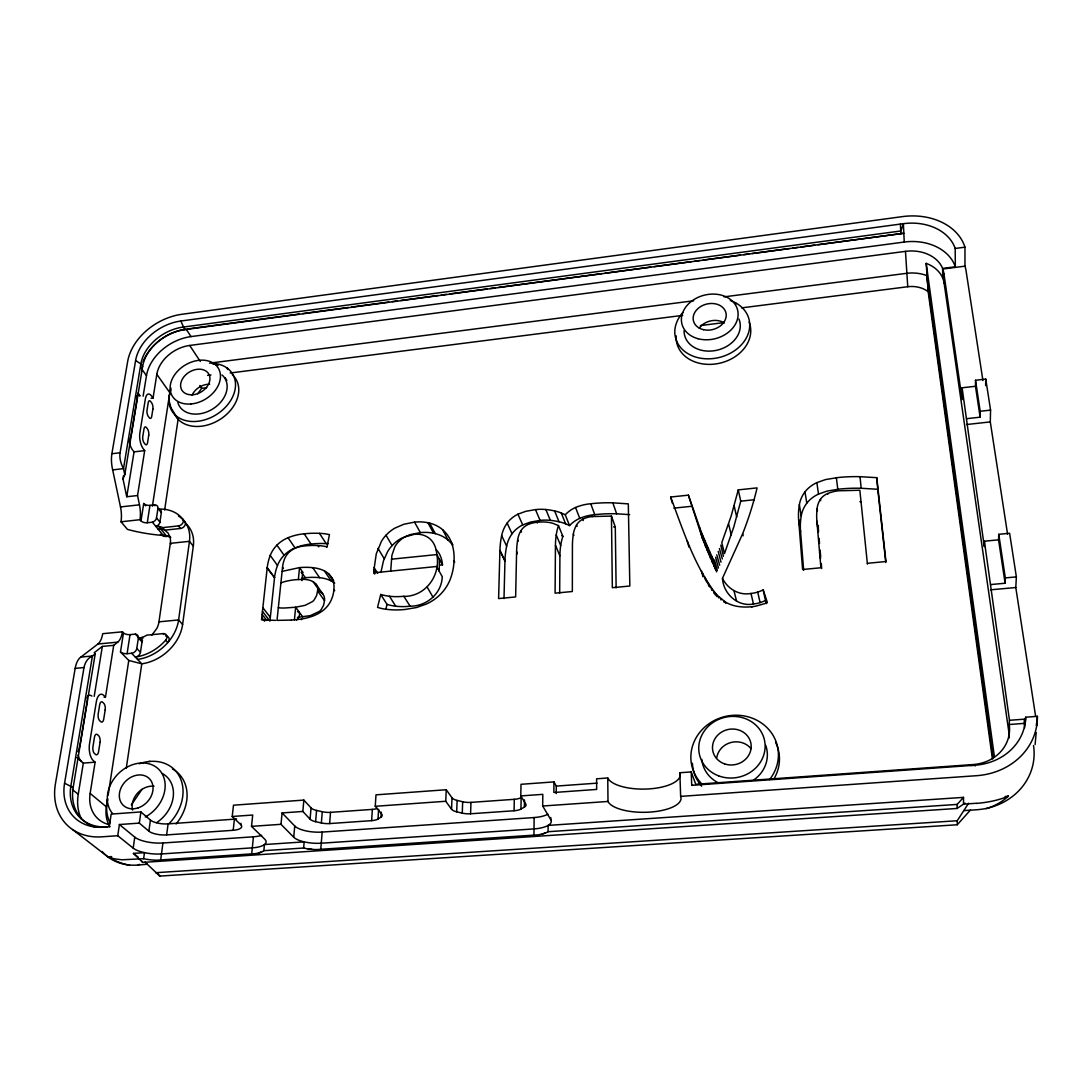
<?xml version="1.0" encoding="UTF-8"?>
<svg xmlns="http://www.w3.org/2000/svg" width="1092" height="1092" viewBox="0 0 1092 1092"><rect width="100%" height="100%" fill="white"/><g stroke="black" fill="none" stroke-linecap="round" stroke-linejoin="round"><path stroke-width="1.5" d="M592.628 516.502L591.823 516.571A23.178 19.601 -20.7 0 0 582.718 519.205A14.551 12.271 -20.8 0 0 576.535 525.006A29.853 25.266 -20.1 0 0 573.341 534.111A102.075 86.964 -16.2 0 0 572.413 546L572.345 591.509L555.091 593.161L555.446 545.386M1035.585 716.093L1015.792 587.523L1016.365 576.89L1009.622 533.265L998.757 534.329L998.566 539.83L984.397 541.209L984.288 546.628L962.107 387.81L975.47 386.268L975.525 380.262L985.762 379.074L990.567 410.114L990.294 421.908L1007.575 534.179M559.677 593.229L559.909 555.965L555.446 545.195A96.724 82.269 -17.5 0 1 556.251 534.903A64.605 54.791 -19.2 0 1 558.49 525.607L552.948 523.341A68.168 57.999 -25.2 0 0 551.01 522.822A38.397 32.446 -23.9 0 0 538.26 522.167L537.155 522.29A23.519 19.779 -23.8 0 0 527.095 524.993A14.428 12.094 -23.7 0 0 520.898 530.767A28.365 23.86 -23.2 0 0 517.663 539.817A111.753 95.059 -18.9 0 0 516.598 551.61L517.198 553.862M232.214 816.488L252.702 815.028L251.515 826.371L264.742 839.188A21.826 7.398 4.2 0 1 252.279 847.856L161.48 853.944A21.772 7.166 5 0 1 133.197 848.143L117.745 835.708L119.41 824.528L139.312 823.109L148.881 831.162A13.568 4.586 5.1 0 0 166.639 834.916L233.183 830.289A13.718 4.737 4.4 0 0 240.813 824.719L232.214 816.488L233.483 805.2L303.849 800.081L302.839 811.452L310.073 819.177A10.934 3.877 3.4 0 0 315.629 821.689L321.348 822.972A11.343 4.013 3.4 0 0 329.62 823.573L371.621 820.652A10.947 3.918 2.9 0 0 378.009 819.014L380.985 817.116A11.398 4.095 2.8 0 0 381.763 814.141L375.252 806.292L376.003 794.839L446.246 789.734L445.754 801.269L451.542 809.24A11.056 4.04 1.7 0 0 456.688 811.82L462.257 813.144A11.48 4.191 1.7 0 0 470.584 813.772L514.073 810.755A11.097 4.068 1.1 0 0 520.939 809.063L524.378 807.097A11.562 4.259 1.1 0 0 525.798 804.026L520.802 795.918L521.007 784.302L553.944 781.899L553.862 792.492L596.669 789.434L596.601 778.801L607.753 777.982A36.541 13.991 -0.6 0 0 649.644 788.861A36.541 13.991 -0.6 0 0 679.852 772.74L691.222 771.921L695.768 784.302L973.122 764.55A41.114 36.541 8 0 0 1009.226 724.515L1009.445 720.119L984.397 541.209M556.237 793.625L556.292 786.09L553.944 781.899M111.616 856.606L108.34 856.824L114.087 858.776L121.963 859.786L143.653 858.694A21.799 7.398 5.4 0 0 156.961 860.196L255.419 853.63A21.854 7.63 4.5 0 0 263.841 850.682L303.631 848.02A21.936 7.808 3.7 0 0 316.584 849.576L538.001 834.861A22.372 8.286 1.1 0 0 548.061 831.708L548.129 825.402L963.513 797.378L963.526 804.135L976.111 803.289M251.515 826.371L280.999 824.31L293.721 837.209A21.908 7.562 3.4 0 0 321.253 843.215L533.961 828.924A22.331 8.026 0.9 0 0 550.791 819.683L550.818 817.526M550.791 819.683L542.683 806.019L542.806 794.348L520.802 795.918M975.06 766.024L975.074 765.205A56.961 50.437 7.3 0 0 1025.675 717.212L1037.4 716.325L1036.813 722.877M533.947 835.312L534.125 817.553A22.25 8.135 0.9 0 0 547.829 814.209M966.597 418.686L980.125 417.185L980.193 411.274L975.525 380.262M524.378 807.097L524.501 799.904M985.639 385.585L985.762 379.074M439.189 571.184L439.421 559.281M520.939 809.063L521.143 797.597A11.056 4.122 1.1 0 1 514.305 799.317L470.966 802.388A11.439 4.245 1.7 0 1 462.68 801.76L457.125 800.422A11.016 4.095 1.8 0 1 452.006 797.802L446.246 789.734M516.584 552.538L515.642 596.942L498.607 598.566L499.918 550.45A107.262 91.005 -20.1 0 1 501.665 535.599A35.681 29.948 -23.6 0 1 507.152 523.068A26.017 21.772 -24 0 1 517.936 514.195L525.73 511.329L535.476 509.609A46.055 38.821 -23.9 0 1 545.85 509.527A73.137 62.094 -24.8 0 1 554.627 510.947A44.84 37.81 -23.7 0 1 561.274 512.994L564.509 514.428A28.31 23.806 -23 0 1 565.233 514.782L569.546 525.593A27.123 22.959 -20.9 0 1 579.743 518.359A42.26 35.94 -20.9 0 1 593.639 514.782L596.068 514.537A138.452 121.43 -22.4 0 1 616.639 513.8L629.661 514.632M516.598 551.665L517.212 552.921M514.073 810.755L514.305 799.317M504.941 560.974L499.918 550.518L504.954 560.892L503.999 598.553M143.653 858.694L144.485 852.647L133.442 853.384L142.67 862.421L957.083 808.462L957.179 804.422L963.513 797.378M374.679 574.064L373.887 572.795A26.563 21.922 -30.4 0 1 373.901 570.092L376.276 553.821L381.477 541.236A34.234 28.187 -29.5 0 1 385.995 535.216L388.711 532.568A31.723 26.099 -29.6 0 1 394.867 528.132L403.931 524.228L414.537 522.126A43.543 35.954 -29.7 0 1 427.928 522.727L429.593 523.109A39.503 32.596 -29.5 0 1 442.601 529.675A46.151 38.097 -29.8 0 1 451.31 542.137A60.852 50.164 -30.5 0 1 454.013 560.919L453.985 561.452A66.271 54.586 -30.8 0 1 450.477 578.678A42.424 35.162 -30.1 0 1 441.318 593.42A40.39 33.497 -30 0 1 426.235 604.094L416.393 607.548L405.009 609.472A77.109 63.254 -29.3 0 1 387.919 609.472A50.642 41.769 -30.3 0 1 377.559 607.37L380.739 594.457A53.999 44.362 -29.7 0 0 389.489 596.259A61.971 50.819 -29.4 0 0 402.866 596.355C424.965 597.324 440.991 575.743 436.827 554.572A41.523 34.193 -30.4 0 0 435.039 546.396A27.314 22.523 -29.7 0 0 430.753 539.639A24.406 20.12 -29.6 0 0 423.751 535.298A22.454 18.509 -29.5 0 0 414.441 534.329M470.584 813.772L470.966 802.388M462.257 813.144L462.68 801.76M456.688 811.82L457.125 800.422M451.542 809.24L452.006 797.802M990.69 584.561L1005.104 583.237L1005.322 577.9L998.757 534.329M1009.131 738.001A40.745 36.282 8.4 0 0 1008.831 731.886L1009.226 724.515L1024.159 723.382L1024.473 719.164L1009.472 720.297M301.556 619.683L301.61 619A62.067 49.918 -33.5 0 0 310.578 616.857A33.156 26.877 -34.2 0 0 322.154 611.151A23.997 19.506 -34.3 0 0 330.221 602.101A33.101 26.836 -34.5 0 0 333.838 590.226L333.893 589.448A27.191 22.072 -34.2 0 0 331.872 577.941A25.566 20.762 -34.2 0 0 324.365 570.857A40.527 32.937 -34.8 0 0 312.735 567.663A70.912 57.903 -36 0 0 299.522 567.608L302.73 572.181L301.911 580.63M333.893 589.557L334.739 590.704M378.009 819.014L378.637 809.336M380.985 817.116L381.299 812.148M371.621 820.652L372.372 809.39A10.906 3.958 2.9 0 0 377.245 808.449M390.704 571.102L391.864 555.555L394.785 546.942A24.488 20.202 -29.4 0 1 398.02 542.328L401.296 539.23A18.468 15.192 -29.4 0 1 405.05 536.882L414.25 534.343M1025.142 724.351L1025.675 717.212M329.62 823.573L330.521 812.352L372.372 809.39M321.348 822.972L322.276 811.738L316.571 810.441A10.893 3.931 3.5 0 1 311.056 807.903L303.849 800.081M320.748 849.467L322.167 832.077L534.125 817.553M315.629 821.689L316.571 810.441M310.073 819.177L311.056 807.903M303.631 848.02L304.177 841.864L264.455 844.553L263.841 850.682M1036.758 723.477L1036.554 725.825A67.636 60.046 7.8 0 0 1036.458 723.313M293.721 837.209L294.744 826.002L282.091 812.939L302.839 811.452M1035.107 744.594L1036.199 732.445M296.778 620.283C296.587 619.028 301.283 616.311 298.921 611.657L297.515 611.793M280.999 824.31L282.091 812.939M291.4 620.051L294.417 619.846L295.645 607.22L305.2 605.309L312.408 601.624A10.92 8.873 -34.4 0 0 314.182 599.877L316.639 595.495L317.663 590.376A12.531 10.169 -34.3 0 0 315.984 584.179A16.94 13.732 -34.5 0 0 310.77 580.616A25.28 20.516 -34.9 0 0 303.562 579.374L295.263 579.729A67.554 55.242 -36.5 0 0 286.582 581.149A21.99 17.786 -35.1 0 0 280.89 583.046M298.362 579.47L299.522 567.608L282.105 571.389M262.353 619.833L261.534 619.778L267.226 567.649A55.323 44.663 -33 0 1 270.229 555.432A28.146 22.55 -33.5 0 1 276.918 545.126A27.75 22.222 -33.6 0 1 288.015 537.728A49.167 39.626 -34 0 1 304.177 533.824L304.695 533.77A95.932 78.16 -35.5 0 1 319.465 533.346A52.375 42.356 -33.8 0 1 329.443 534.643L326.931 547.392M274.542 577.654L267.185 568.113M251.692 854.053L253.426 836.8A21.744 7.494 4.2 0 0 261.698 835.339M326.508 546.751A51.884 42.083 -34.3 0 0 317.909 545.563A81.463 66.407 -35.4 0 0 305.187 545.891L303.44 546.068A25.293 20.352 -33.7 0 0 294.253 548.648A16.503 13.254 -33.5 0 0 287.81 553.603A18.892 15.179 -33.5 0 0 284.111 560.141A37.961 30.644 -33 0 0 282.528 567.321L277.013 620.379L290.936 620.079M328.05 543.693A51.815 42.11 -33.9 0 0 326.194 543.611A94.908 77.682 -35.6 0 0 311.575 544.007L309.882 544.171A48.649 39.394 -34.1 0 0 295.058 547.925A27.45 22.099 -33.7 0 0 284.084 555.241A27.846 22.413 -33.7 0 0 277.491 565.479A54.75 44.417 -33.1 0 0 274.542 577.6L269.929 621.061L262.449 611.424M240.813 824.719L240.963 823.313M315.984 584.179L322.877 594.103A12.394 10.101 -34.5 0 1 324.556 600.245L323.56 605.323L321.13 609.691A10.797 8.818 -34.6 0 1 319.383 611.411L310.346 615.629L297.474 617.389M233.183 830.289L234.411 819.164A13.677 4.805 4.5 0 0 236.595 818.918M160.661 860.087L162.94 842.997L253.426 836.8M166.639 834.916L168.1 823.873L234.411 819.164M317.608 590.84L324.501 600.709M126.263 768.277L141.783 663.813A40.8 31.805 -39.2 0 0 182.61 624.515L193.311 546.15A39.476 30.276 -36.5 0 0 186.473 524.16M148.881 831.162L150.423 820.092L140.895 811.929L111.179 814.1L109.255 826.767M380.903 572.426L383.483 560.769L387.646 551.556A33.879 28.01 -29.6 0 1 392.11 545.577L394.799 542.956A31.395 25.935 -29.7 0 1 400.887 538.561L409.855 534.698L420.352 532.623A43.079 35.736 -29.8 0 1 433.606 533.251L435.367 533.66A39.08 32.391 -29.6 0 1 448.157 540.171A45.659 37.865 -29.9 0 1 452.73 545.154M152.402 506.21L169.792 392.656A31.04 22.946 -31.5 0 1 170.966 388.042M139.312 823.109L140.895 811.929M133.197 848.143L134.766 837.127L119.41 824.528M151.788 635.271L156.961 628.241A22.495 17.472 -39.2 0 0 158.954 621.839L170.325 543.352A21.758 16.626 -36.5 0 0 170.134 537.537L168.182 533.183L164.742 530.18A14.687 11.234 -36.3 0 0 160.756 528.951A14.032 10.729 -36.2 0 0 157.93 528.965M164.633 509.991L178.105 419.314L171.007 407.821M108.913 824.91A37.019 29.757 -46.1 0 1 106.361 806.851L107.63 798.552M140.459 652.306L142.015 641.905A5.01 3.904 -39.8 0 0 138.998 638.015A14.51 11.289 -39.2 0 0 142.042 637.4A15.274 11.875 -39.2 0 0 146.724 635.162L163.036 633.606A4.941 3.877 -39.2 0 1 166.735 635.626A4.941 3.877 -39.2 0 1 165.629 640.212A41.127 31.927 -39.1 0 1 135.299 657.084A4.969 3.89 -40.2 0 0 140.459 652.306L136.787 648.457L138.37 638.028A5.037 3.918 -39.7 0 0 135.353 634.124L130.03 634.629A5.023 2.17 7.3 0 1 123.478 632.896L122.441 631.804L102.716 633.688A21.321 9.814 85 0 1 97.925 644.007L80.904 657.07A21.949 10.251 86.1 0 0 75.171 668.372L55.433 783.81A62.408 49.495 -45.3 0 0 101.843 836.827L117.745 835.708M159.405 509.077A39.776 30.385 -36.4 0 1 182.76 519.137A4.709 3.604 -35.2 0 1 182.623 523.273A4.709 3.604 -35.2 0 1 178.419 525.907L162.667 527.627A14.728 11.248 -36.2 0 0 158.668 526.399A14.06 10.743 -36.2 0 0 155.842 526.412A4.764 3.631 -35.7 0 0 159.923 522.126L161.343 512.626A4.682 3.563 -35.4 0 0 158.804 509.186M156.511 517.895L157.944 508.367A4.709 3.563 -35.4 0 0 154.245 504.9L149.945 505.378A4.805 2.375 8.5 0 1 143.721 503.48L141.005 520.884A4.832 2.348 8.4 0 0 147.27 522.754L152.402 522.194A4.791 3.631 -35.7 0 0 156.511 517.895L159.923 522.126M123.478 632.896L120.489 651.965A5.064 2.129 7.2 0 0 127.095 653.685L130.03 634.629M147.27 522.754L149.945 505.378M108.149 795.181L128.774 660.455L120.489 651.965M109.391 824.706A37.729 30.112 -45.7 0 1 90.145 793.42L95.113 762.175L93.298 760.605A12.899 5.951 87.5 0 1 89.544 743.611L96.342 701.678A12.681 5.801 86.6 0 1 103.726 695.331L105.487 696.996L113.704 645.345L117.799 642.123A21.376 9.582 84.9 0 0 122.441 631.804M141.005 520.884L140.022 519.696A20.557 8.845 82.9 0 0 139.476 504.818L137.537 495.536L144.69 450.614L143.161 448.621A11.548 4.805 81.8 0 1 139.899 432.678L145.373 398.908A11.425 4.668 81.3 0 1 151.57 396L153.057 398.048L151.092 398.293M153.057 398.048L156.825 374.324A31.545 23.082 -31.3 0 1 189.708 345.454L905.473 251.351A35.176 26.959 -7.1 0 1 942.614 268.427L955.336 266.789L955.186 248.457A48.444 36.869 -7.4 0 0 903.371 223.683L180.822 321.021A43.38 31.491 -31.2 0 0 135.613 360.483L120.093 452.757L111.875 453.74A20.366 8.804 82.1 0 0 112.667 469.901L120.502 506.934A20.516 9.064 82.9 0 1 121.021 521.799L127.464 529.402A96.697 48.758 8.6 0 0 163.199 535.435L152.402 522.194M169.26 396.15L169.315 401.665L170.857 407.425M81.518 819.205A51.201 40.868 -45.7 0 1 78.242 794.321L83.32 763.117L76.877 757.602M94.199 696.355L102.348 646.409L113.704 645.345M137.537 495.536L126.74 496.751L134.057 451.87L132.501 449.89A11.534 4.859 81.8 0 1 129.347 441.714M143.12 396.191L146.478 375.648A42.82 31.34 -31.3 0 1 191.032 336.595L904.258 242.042A47.734 36.596 -7.1 0 1 955.336 266.789M126.74 496.751L122.986 478.883L124.775 474.733L123.492 468.632L140.841 363.977L135.599 360.483M122.986 478.883L123.519 475.593M86.991 702.484L80.071 744.389A11.056 2.73 -74.4 0 1 78.064 751.706M136.923 399.959L131.354 433.701A8.804 2.034 -71.8 0 1 130.248 438.151L129.948 439.093M95.591 827.217A48.389 38.479 -45.5 0 1 73.15 787.605L95.222 653.808L94.226 652.702L102.348 646.409M124.775 474.733L142.629 366.489A40.418 29.443 -31.3 0 1 184.753 329.647L186.131 329.129L191.032 336.595M110.115 826.644L103.317 827.19A51.993 41.237 -45.3 0 1 64.578 783.169L83.988 667.567A21.403 15.834 70.4 0 1 92.451 656.06L95.222 653.808M111.875 453.74L127.655 361.52A52.075 37.797 -31.2 0 1 181.859 314.291L902.442 216.612A58.135 44.24 -7.4 0 1 964.959 247.174L964.973 266.161A57.248 43.898 -7.1 0 1 966.106 271.089L982.923 380.562M738.26 489.885L731.203 515.874L721.771 542.71L724.487 553.576L733.797 526.958L740.758 501.16L738.26 489.885L757.084 487.892A388.888 308.968 -28.1 0 1 742.656 533.742L722.481 578.282C723.204 593.666 737.851 607.179 753.453 603.985A26.645 23.123 -11.3 0 0 760.073 602.607A34.084 29.511 -11.4 0 0 765.478 600.477L763.185 589.898A34.48 29.73 -11.6 0 1 757.712 592.055A26.945 23.287 -11.5 0 1 751.009 593.447C739.188 595.741 727.722 588.957 722.494 578.432M107.466 800.081L107.112 801.91A42.178 33.961 -45.8 0 1 107.439 800.108L107.576 799.631M385.872 609.213L387.032 604.395L380.739 594.457M129.784 439.571L129.429 440.54M723.436 556.237L720.788 545.181M722.331 558.954L719.41 548.539M720.979 562.175L718.222 551.378M719.683 565.192L716.748 554.791M718.427 568.045L715.629 557.289M717.348 570.42L714.414 559.978M144.99 862.052L159.814 876.084L957.274 824.76L957.22 820.747L968.604 803.221M131.368 804.872L141.946 789.393M197.652 393.775L201.706 388.315L206.702 387.687M957.274 824.76L970.46 810.018M387.032 604.395A53.426 44.089 -29.8 0 0 395.7 606.21A61.316 50.519 -29.5 0 0 410.101 606.197C426.631 606.306 441.646 593.639 442.274 576.74L436.582 566.502L373.887 572.795M433.033 597.242L427.218 587.168M957.083 808.462L965.028 803.125M504.954 560.892A106.088 90.404 -20.1 0 1 506.647 546.164A35.299 29.757 -23.6 0 1 512.052 533.729A25.73 21.635 -24 0 1 522.727 524.938L530.439 522.085L540.076 520.406A45.55 38.575 -23.9 0 1 550.354 520.338A72.331 61.684 -24.8 0 1 559.036 521.771A44.349 37.565 -23.7 0 1 565.615 523.805L568.836 525.238A28.01 23.655 -23 0 1 569.546 525.593M817.321 524.037L816.898 521.212L820.911 567.758L802.606 569.505L798.607 519.273A86.828 72.932 -4.5 0 1 799.371 504.695A37.019 31.163 -7.1 0 1 804.995 491.81A31.395 26.413 -7.4 0 1 816.857 482.623L825.538 479.579L837.701 477.573A148.799 129.538 -4.4 0 1 860.005 476.685L876.767 477.668L885.953 561.534L867.348 563.308M803.657 570.283L800.463 530.453A85.845 72.4 -4.2 0 1 801.228 515.984A36.609 30.945 -6.8 0 1 806.77 503.194A31.04 26.222 -7.1 0 1 818.509 494.089L827.081 491.086L839.12 489.12A147.079 128.515 -4 0 1 861.178 488.26L877.763 489.284L885.776 562.544M102.116 851.528A59.828 48.253 -46.3 0 0 129.552 865.055A65.875 56.115 37.3 0 0 137.988 865.069L139.612 864.345M261.684 851.924L259.05 852.866M545.277 833.046L542.137 834.042M763.185 589.898L767.362 602.497A20.257 17.622 -10.8 0 1 764.769 603.617L756.128 606.06A36.118 31.286 -11.4 0 1 751.624 606.729L751.774 607.398M301.87 578.214L305.528 577.709L301.119 572.345M301.105 619.082L298.157 619.492M187.824 328.897L299.345 314.005M302.716 313.554L348.348 307.453M351.72 307.002L388.902 302.034M392.274 301.583L397.338 300.914M400.723 300.464L437.892 295.495M441.277 295.045L446.341 294.362M449.727 293.912L486.895 288.943M490.281 288.493L495.345 287.824M498.73 287.36L601.801 273.601M605.173 273.15L650.791 267.049M654.176 266.598L691.345 261.63M694.73 261.179L699.795 260.51M703.18 260.046L740.349 255.091M743.734 254.641L748.798 253.958M752.17 253.508L789.352 248.539M792.724 248.089L797.802 247.406M801.173 246.956L814.687 245.154M818.072 244.704L903.835 233.251L184.753 329.647L180.822 321.021M691.222 771.921L691.727 785.353L692.765 785.216M955.186 248.457L964.959 247.174M537.087 522.304L537.373 522.972M209.514 363.172L693.666 300.778M724.051 296.86L906.51 273.341A34.548 26.713 -6.8 0 1 926.576 275.512L993.119 758.694M964.973 266.161L942.628 269.041A35.149 26.945 -7.1 0 1 943.966 273.928L962.148 399.617L962.107 387.81M207.576 375.389L210.933 374.952M230.18 373L682.677 315.383M741.659 307.876L907.752 286.732A24.556 19.028 -6.7 0 1 928.173 291.728L992.382 758.749M700.409 325.566L723.996 322.604M134.057 451.87L144.69 450.614M112.667 469.901L123.492 468.632M565.233 514.782A27.423 23.109 -21 0 1 575.552 507.48A42.724 36.172 -20.9 0 1 589.584 503.862L592.041 503.617A140.022 122.304 -22.4 0 1 612.83 502.839L628.309 503.876L629.838 586.022L612.339 587.687L611.452 516.12A13.636 11.521 -19.7 0 0 610.988 516.079L591.878 516.571M120.502 506.934L139.476 504.818M980.193 411.274L990.567 410.114M594.771 514.687L590.745 503.753M403.808 596.246L410.101 606.197M966.584 424.529L990.294 421.908M121.021 521.799L140.022 519.696M311.056 544.062L304.177 533.824M182.76 519.137L184.794 521.717A4.696 3.604 -35.3 0 1 184.644 525.853A4.696 3.604 -35.3 0 1 180.453 528.473L164.742 530.18L162.667 527.627M148.894 761.534L150.068 761.411M672.454 503.385L670.625 497.037L688.397 495.154L701.364 532.405L713.868 561.138L716.68 571.853L702.361 538.206L688.397 495.154M673.832 508.149L691.427 506.306M740.758 501.16L754.299 499.74M391.482 559.186L436.827 554.572L442.492 564.892L439.667 565.165M751.542 606.742L750.996 606.797A48.731 42.042 -11.6 0 1 737.114 606.333A33.92 29.388 -11.7 0 1 725.416 602.047L716.639 594.785L717.171 596.764M301.993 572.249L302.73 572.181M158.954 621.839L178.61 619.942L182.61 624.515M296.355 619.669L294.54 619.833M97.925 644.007L117.799 642.123M80.904 657.07L92.424 655.992L70.898 785.762A48.512 38.534 -45.4 0 0 107.153 826.849L103.317 827.19M127.095 653.685L131.613 653.262A4.996 3.89 -40.1 0 0 136.787 648.457M1005.322 577.9L1016.365 576.89M75.171 668.372L83.988 667.567M990.553 589.83L1015.792 587.523M104.04 697.133L105.487 696.996M83.32 763.117L95.113 762.175M556.292 786.09L597.01 783.155M375.252 806.292L445.754 801.269M691.727 785.353L975.074 765.205M542.683 806.019L607.998 801.46A36.828 13.65 -0.6 0 0 650.204 812.079A36.828 13.65 -0.6 0 0 680.644 796.382L976.521 775.702A68.414 60.579 7.3 0 0 1037.4 716.325M1005.118 796.518L1008.476 796.286M548.061 831.708L957.179 804.422M137.988 865.069L147.324 864.25M963.813 810.605L975.975 809.814A74.229 66.448 -0.9 0 0 986.076 808.503A65.383 58.449 9.4 0 0 1033.523 745.549M155.583 872.713L957.22 820.747M974.46 765.246L970.802 765.506M275.566 620.379L262.967 619.874M859.923 501.665L861.015 501.719M613.608 526.89L614.837 526.958A13.5 11.452 -19.7 0 1 615.287 526.999L616.134 587.905M169.792 536.172L166.434 535.954A46.519 35.435 -34.4 0 1 160.469 534.411M311.916 849.344L307.848 848.853M429.593 523.109L435.367 533.66M128.774 660.455L141.783 663.813L131.613 653.262M64.564 783.169L73.15 787.605M561.684 535.64L562.885 536.322A63.896 54.423 -19.2 0 0 560.687 545.55A95.659 81.723 -17.4 0 0 559.909 555.773M170.802 537.4L166.434 535.954L158.668 526.399M72.55 829.524L108.804 857.534M133.442 853.384L136.991 856.224M137.428 856.565L138.315 857.275M72.509 789.653L78.242 794.321M720.706 598.675L721.061 599.986M90.145 793.42L106.361 806.851M718.454 596.655L718.877 598.034M135.353 634.124L136.268 635.107M136.95 635.831L141.223 640.376A14.483 11.275 -39.2 0 0 142.547 640.185M138.37 638.028L142.015 641.905M142.042 637.4L142.875 638.288M165.629 640.212L167.786 642.574A4.928 3.877 -39.3 0 0 168.932 638.124A4.928 3.877 -39.3 0 0 165.493 635.967M163.036 633.606L163.718 634.356M716.584 594.717C694.321 566.175 683.264 530.412 670.625 497.037M157.617 873.627L159.814 876.084M715.738 593.748L716.27 595.727M171.035 544.226L170.325 543.352L189.462 541.318L193.311 546.15M143.721 503.48L145.632 505.842M157.944 508.367L161.343 512.626M154.245 504.9L154.887 505.705M714.318 592.014L715.11 594.731M178.419 525.907L180.453 528.487M261.78 617.553L264.592 621.184M262.121 614.455L266.789 620.488M262.858 607.712L270.311 617.376M267.226 567.649L274.542 577.6M302.798 616.939L295.645 607.22L285.558 607.957A46.301 37.155 -33.9 0 1 278.324 607.78M137.988 393.065L139.981 395.768M270.229 555.432L277.491 565.479M146.478 375.648L141.264 368.386L142.629 366.489L140.841 363.977M282.528 567.321L283.429 568.577M156.825 374.324L169.792 392.656M276.918 545.126L284.084 555.241M313.213 581.79L316.666 586.745M318.4 589.23L320.133 591.714M288.015 537.728L295.058 547.925M312.735 567.663L319.615 577.682A40.104 32.746 -35 0 1 331.149 580.876A25.293 20.639 -34.3 0 1 334.684 583.196M199.809 385.517L201.706 388.315M324.365 570.857L331.149 580.876M331.872 577.941L333.565 580.466M328.651 573.832L333.729 581.367M317.909 545.563L318.768 546.846M174.502 414.482L178.105 419.314A35.381 26.276 -31.5 0 0 224.734 416.011A35.381 26.276 -31.5 0 0 232.268 374.679M189.708 345.454L200.314 361.466M319.465 533.346L326.194 543.611M226.904 367.895L227.928 369.492M141.851 861.138L142.67 862.421M373.914 570.024L375.498 572.645M389.489 596.259L395.7 606.21M374.078 567.553L377.682 573.341M377.996 548.43L384.22 558.695M707.752 582.445L708.708 585.844M386.008 535.216L392.11 545.577M225.17 377.709L226.836 380.535M900.873 233.647L900.381 224.092M414.537 522.126L420.352 532.623M427.928 522.727L433.606 533.251M454.013 560.919L454.709 562.23M442.601 529.675L448.157 540.171M451.31 542.137L452.689 544.758M501.665 535.599L506.647 546.164M507.152 523.068L512.052 533.729M517.663 539.817L518.277 541.141M520.898 530.767L521.498 532.104M517.936 514.195L522.727 524.938M535.476 509.609L540.076 520.406M545.85 509.527L550.354 520.338M556.251 534.903L560.687 545.55M558.49 525.607L562.885 536.322M554.627 510.947L559.036 521.771M561.274 512.994L565.615 523.805M573.341 534.111L573.887 535.449M576.535 525.006L577.067 526.358M575.552 507.48L579.743 518.359M582.718 519.205L583.237 520.556M611.452 516.12L615.287 526.999M612.83 502.839L616.639 513.8M765.478 600.477L766.529 603.603M687.223 540.963L688.984 547.147M701.337 570.707L703.03 576.781M704.517 576.658L705.35 579.688M702.525 572.959L703.371 575.989M707.111 581.34L707.657 583.346M705.678 578.774L706.51 581.79M708.899 584.356L709.636 587.005M713.363 590.772L714.086 593.42M711.097 587.687L711.834 590.335M699.426 527.259L702.688 539.093M706.019 543.871L708.899 554.709M704.272 539.694L707.179 550.559M702.675 535.749L705.582 546.642M701.064 531.64L703.999 542.56M709.404 551.583L712.257 562.366M707.548 547.406L710.414 558.23M712.789 558.886L715.615 569.628M723.641 600.887L723.996 602.211M711.356 555.842L714.195 566.598M725.416 602.047L725.771 603.357M734.001 590.827L736.636 601.351M728.61 523.901L731.231 534.93M751.009 593.447L753.453 603.985M734.165 505.924L736.718 517.076M742.656 533.742L743.133 535.817M757.712 592.055L760.073 602.607M87.087 697.242L87.264 698.389A9.801 2.416 -74 0 1 87.019 702.374M735.544 302.784L735.817 304.231M798.607 519.273L800.586 531.886M799.371 504.695L801.228 515.984M804.995 491.81L806.77 503.194M975.47 386.268L980.125 417.185M998.566 539.83L1005.104 583.237M819.601 552.538L820.556 558.804M817.635 526.139L818.454 531.708M816.993 522.194L817.403 525.02M817.512 525.716L818.454 531.995M867.43 564.141L859.841 490.24L838.615 490.799A34.494 29.156 -6.6 0 0 827.722 493.502A16.598 13.964 -7.2 0 0 820.447 499.249A27.177 22.877 -6.6 0 0 817.089 508.626L817.403 510.756M1008.831 731.886L944.116 283.142A34.889 26.85 -7 0 0 926.193 263.363L928.173 291.728M816.857 482.623L818.509 494.089M820.447 499.249L820.652 500.682M926.193 263.363L994.403 756.715M827.722 493.502L827.818 494.226M836.363 477.723L837.782 489.257M860.005 476.685L861.178 488.26M907.752 286.732L905.473 251.351M819.096 538.397L819.519 543.42M820.106 550.109L820.679 556.811M821.266 563.499L821.689 568.536M876.767 477.668L877.763 489.284M904.258 242.042L903.371 223.683L900.914 230.958L183.074 327.081A40.513 29.457 -31.2 0 0 140.854 363.977M679.852 772.74L680.644 796.382M943.966 273.928L944.13 283.169M942.614 268.427L942.806 278.283M607.753 777.982L607.998 801.46M816.898 521.212A88.575 74.27 -3.5 0 1 817.089 508.626M818.454 530.876A87.565 73.724 -3.2 0 1 818.358 525.457M442.492 564.892A41.087 33.988 -30.5 0 0 440.704 556.77A27.027 22.386 -29.8 0 0 436.445 550.04A24.147 19.997 -29.6 0 0 436.077 549.699M320.516 591.96A16.749 13.65 -34.7 0 1 322.877 594.103M305.801 577.682A70.147 57.548 -36.2 0 1 319.615 577.682M129.552 865.205A49.331 41.96 36.7 0 1 108.408 856.729M1008.353 796.191A55.651 49.672 -0.2 0 1 986.144 808.681M1008.093 796.191A49.317 17.09 -2.6 0 1 976.166 803.425M81.49 761.547A12.872 6.033 87.5 0 1 78.092 754.927M136.95 395.7A11.411 4.737 81.2 0 1 139.735 395.905M163.077 536.199A15.629 11.916 -4.5 0 1 166.148 536.636M162.94 842.997A21.69 7.262 5.1 0 1 134.766 837.127M322.167 832.077A21.826 7.671 3.5 0 1 294.744 826.002M123.532 468.605A20.038 13.459 63.4 0 1 120.011 452.716M1024.473 719.164A56.306 49.986 7.8 0 1 1024.965 724.774M168.1 823.873A13.514 4.641 5.2 0 1 150.423 820.092M330.521 812.352A11.302 4.068 3.4 0 1 322.276 811.738M1024.159 723.382A56.02 49.782 8 0 1 1024.61 727.9M142.956 362.039A43.093 31.409 -31.3 0 1 184.944 329.306M137.551 659.418A41.018 31.886 -39.1 0 0 178.61 619.942L189.462 541.318A39.667 30.358 -36.4 0 0 184.794 521.717A39.681 30.358 -36.4 0 0 178.419 515.956M110.115 822.863A42.233 34.002 -45.8 0 1 106.961 802.92M112.49 813.444A31.996 25.648 -45.6 0 1 122.045 770.42A31.996 25.648 -45.6 0 1 162.694 774.801A31.996 25.648 -45.6 0 1 145.304 816.993M162.421 773.546A31.668 25.485 -45.8 0 1 156.606 822.658M222.072 374.993A26.658 19.738 -31.4 0 1 212.804 408.927A26.658 19.738 -31.4 0 1 177.873 402.648M738.97 319.082A28.419 22.331 -14 0 1 716.243 350.368A28.419 22.331 -14 0 1 684.083 330.548M765.738 745.358A32.937 30.467 -11.8 0 1 753.48 780.166M719.109 783.196A32.937 30.467 -11.8 0 1 701.815 759.418M749.126 322.126A37.729 29.702 -13.9 0 1 717.949 363.581A37.729 29.702 -13.9 0 1 676.221 335.845M730.261 300.464A37.906 29.784 -14 0 1 744.089 341.509A37.906 29.784 -14 0 1 690.745 355.159A37.906 29.784 -14 0 1 682.828 312.599M212.23 363.322A35.545 26.317 -31.4 0 1 233.811 394.062A35.545 26.317 -31.4 0 1 191.209 421.457A35.545 26.317 -31.4 0 1 171.007 389.83M172.427 768.932A42.001 33.879 -45.9 0 1 176.099 823.969M139.367 763.745A42.219 33.988 -45.8 0 1 179.798 777.081A42.219 33.988 -45.8 0 1 169.069 823.573M775.593 742.369A43.68 40.459 -11.6 0 1 774.228 778.405M701.596 786.158A43.68 40.459 -11.6 0 1 692.41 763.294M702.238 784.343A43.912 40.622 -11.8 0 1 703.234 728.514A43.912 40.622 -11.8 0 1 763.158 724.255A43.912 40.622 -11.8 0 1 769.56 779.565M716.775 757.643A19.11 17.704 -11.6 0 1 730.985 742.492A19.11 17.704 -11.6 0 1 750.996 748.621M699.262 328.146A16.503 12.995 -13.9 0 1 724.242 322.918M192.055 395.154A15.479 11.493 -31.5 0 1 209.691 384.248M132.555 810.059A18.373 14.824 -45.9 0 1 137.524 793.174A18.373 14.824 -45.9 0 1 153.999 786.213M136.978 396.505A9.623 2.198 -71.6 0 1 136.978 399.822M87.879 695.863A12.667 5.883 86.7 0 1 91.864 696.095M212.435 363.677A27.136 24.843 56.1 0 1 218.209 365.233M100.054 742.314L98.58 751.624A5.173 2.389 87.5 0 1 95.564 754.463L94.444 753.48A5.132 2.375 87.5 0 1 92.943 746.737L94.458 737.291A5.119 2.361 87.3 0 1 97.447 734.616L98.567 735.626A5.16 2.375 87.3 0 1 100.054 742.314M105.187 709.923L103.74 719.027A5.105 2.334 86.8 0 1 100.792 721.703L99.686 720.679A5.064 2.321 86.8 0 1 98.198 713.991L99.686 704.749A5.051 2.307 86.6 0 1 102.634 702.238L103.726 703.275A5.091 2.321 86.6 0 1 105.187 709.923M148.73 435.271L147.543 442.779A4.627 1.925 81.8 0 1 145.045 444.089L144.089 442.847A4.6 1.911 81.8 0 1 142.779 436.513L144.007 428.91A4.586 1.897 81.7 0 1 146.505 427.654L147.461 428.924A4.627 1.911 81.7 0 1 148.73 435.271M152.88 409.131L151.706 416.489A4.6 1.884 81.4 0 1 149.249 417.69L148.307 416.421A4.559 1.87 81.4 0 1 147.024 410.128L148.212 402.675A4.545 1.856 81.3 0 1 150.682 401.528L151.624 402.812A4.586 1.87 81.3 0 1 152.88 409.131M190.882 403.985A26.89 19.806 -31.4 0 0 218.973 369.424A26.89 19.806 -31.4 0 0 176.044 372.945A26.89 19.806 -31.4 0 0 190.882 403.985M698.088 338.725A28.706 22.441 -14.1 0 0 737.974 312.012A28.706 22.441 -14.1 0 0 693.174 300.068A28.706 22.441 -14.1 0 0 698.088 338.725M718.55 775.825A33.306 30.712 -12.1 0 0 764.932 742.847A33.306 30.712 -12.1 0 0 712.325 722.959A33.306 30.712 -12.1 0 0 718.55 775.825M724.665 763.922A19.424 17.909 -12.2 0 0 750.996 743.843A19.424 17.909 -12.2 0 0 719.86 733.264A19.424 17.909 -12.2 0 0 724.665 763.922M703.425 329.661A16.735 13.09 -14.1 0 0 726.071 313.472A16.735 13.09 -14.1 0 0 699.535 307.302A16.735 13.09 -14.1 0 0 703.425 329.661M192.834 394.744A15.684 11.562 -31.4 0 0 209.022 374.488A15.684 11.562 -31.4 0 0 183.934 376.781A15.684 11.562 -31.4 0 0 192.834 394.744M138.247 807.834A18.66 14.96 -45.6 0 0 149.659 778.965A18.66 14.96 -45.6 0 0 120.652 788.793A18.66 14.96 -45.6 0 0 138.247 807.834"/></g></svg>
